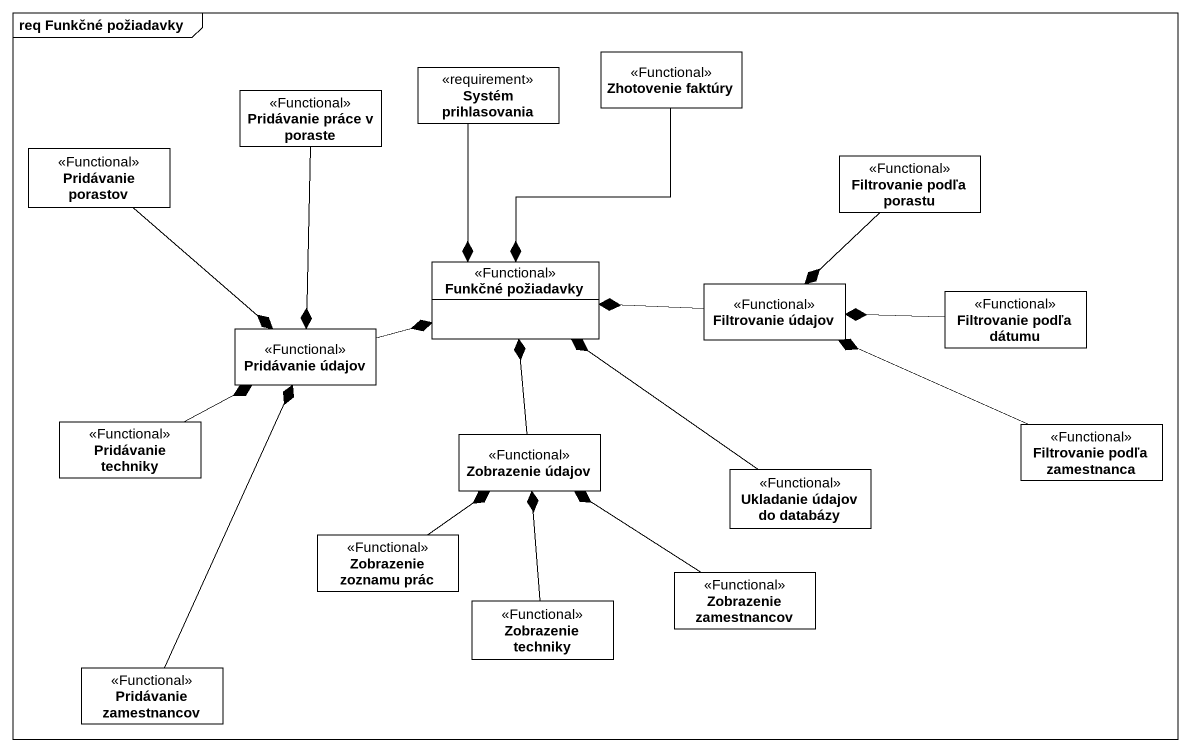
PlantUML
@startuml
mainframe req Funkčné požiadavky
hide circle
hide empty members
class "Systém prihlasovania" as Systém_prihlasovania <<requirement>>
class "Zhotovenie faktúry" as Zhotovenie_faktúry <<Functional>>
class "Pridávanie práce v poraste" as Pridávanie_práce_v_poraste <<Functional>>
class "Pridávanie porastov" as Pridávanie_porastov <<Functional>>
class "Filtrovanie podľa porastu" as Filtrovanie_podľa_porastu <<Functional>>
class "Funkčné požiadavky" as Funkčné_požiadavky <<Functional>>
class "Filtrovanie údajov" as Filtrovanie_údajov <<Functional>>
class "Filtrovanie podľa dátumu" as Filtrovanie_podľa_dátumu <<Functional>>
class "Pridávanie údajov" as Pridávanie_údajov <<Functional>>
class "Pridávanie techniky" as Pridávanie_techniky <<Functional>>
class "Zobrazenie údajov" as Zobrazenie_údajov <<Functional>>
class "Filtrovanie podľa zamestnanca" as Filtrovanie_podľa <<Functional>>
class "Ukladanie údajov do databázy" as Ukladanie_údajov_do_databázy <<Functional>>
class "Zobrazenie zoznamu prác" as Zobrazenie_zoznamu_prác <<Functional>>
class "Zobrazenie techniky" as Zobrazenie_techniky <<Functional>>
class "Zobrazenie zamestnancov" as Zobrazenie_zamestnancov <<Functional>>
class "Pridávanie zamestnancov" as Pridávanie_zamestnancov <<Functional>>
Systém_prihlasovania --* Funkčné_požiadavky
Zhotovenie_faktúry --* Funkčné_požiadavky
Pridávanie_práce_v_poraste --* Pridávanie_údajov
Pridávanie_porastov --* Pridávanie_údajov
Filtrovanie_podľa_porastu --* Filtrovanie_údajov
Filtrovanie_údajov -left-* Funkčné_požiadavky
Filtrovanie_podľa_dátumu -left-* Filtrovanie_údajov
Pridávanie_údajov -right-* Funkčné_požiadavky
Pridávanie_techniky -right-* Pridávanie_údajov
Zobrazenie_údajov -up-* Funkčné_požiadavky
Filtrovanie_podľa -left-* Filtrovanie_údajov
Ukladanie_údajov_do_databázy -up-* Funkčné_požiadavky
Zobrazenie_zoznamu_prác -up-* Zobrazenie_údajov
Zobrazenie_techniky -up-* Zobrazenie_údajov
Zobrazenie_zamestnancov -up-* Zobrazenie_údajov
Pridávanie_zamestnancov -up-* Pridávanie_údajov
@enduml
